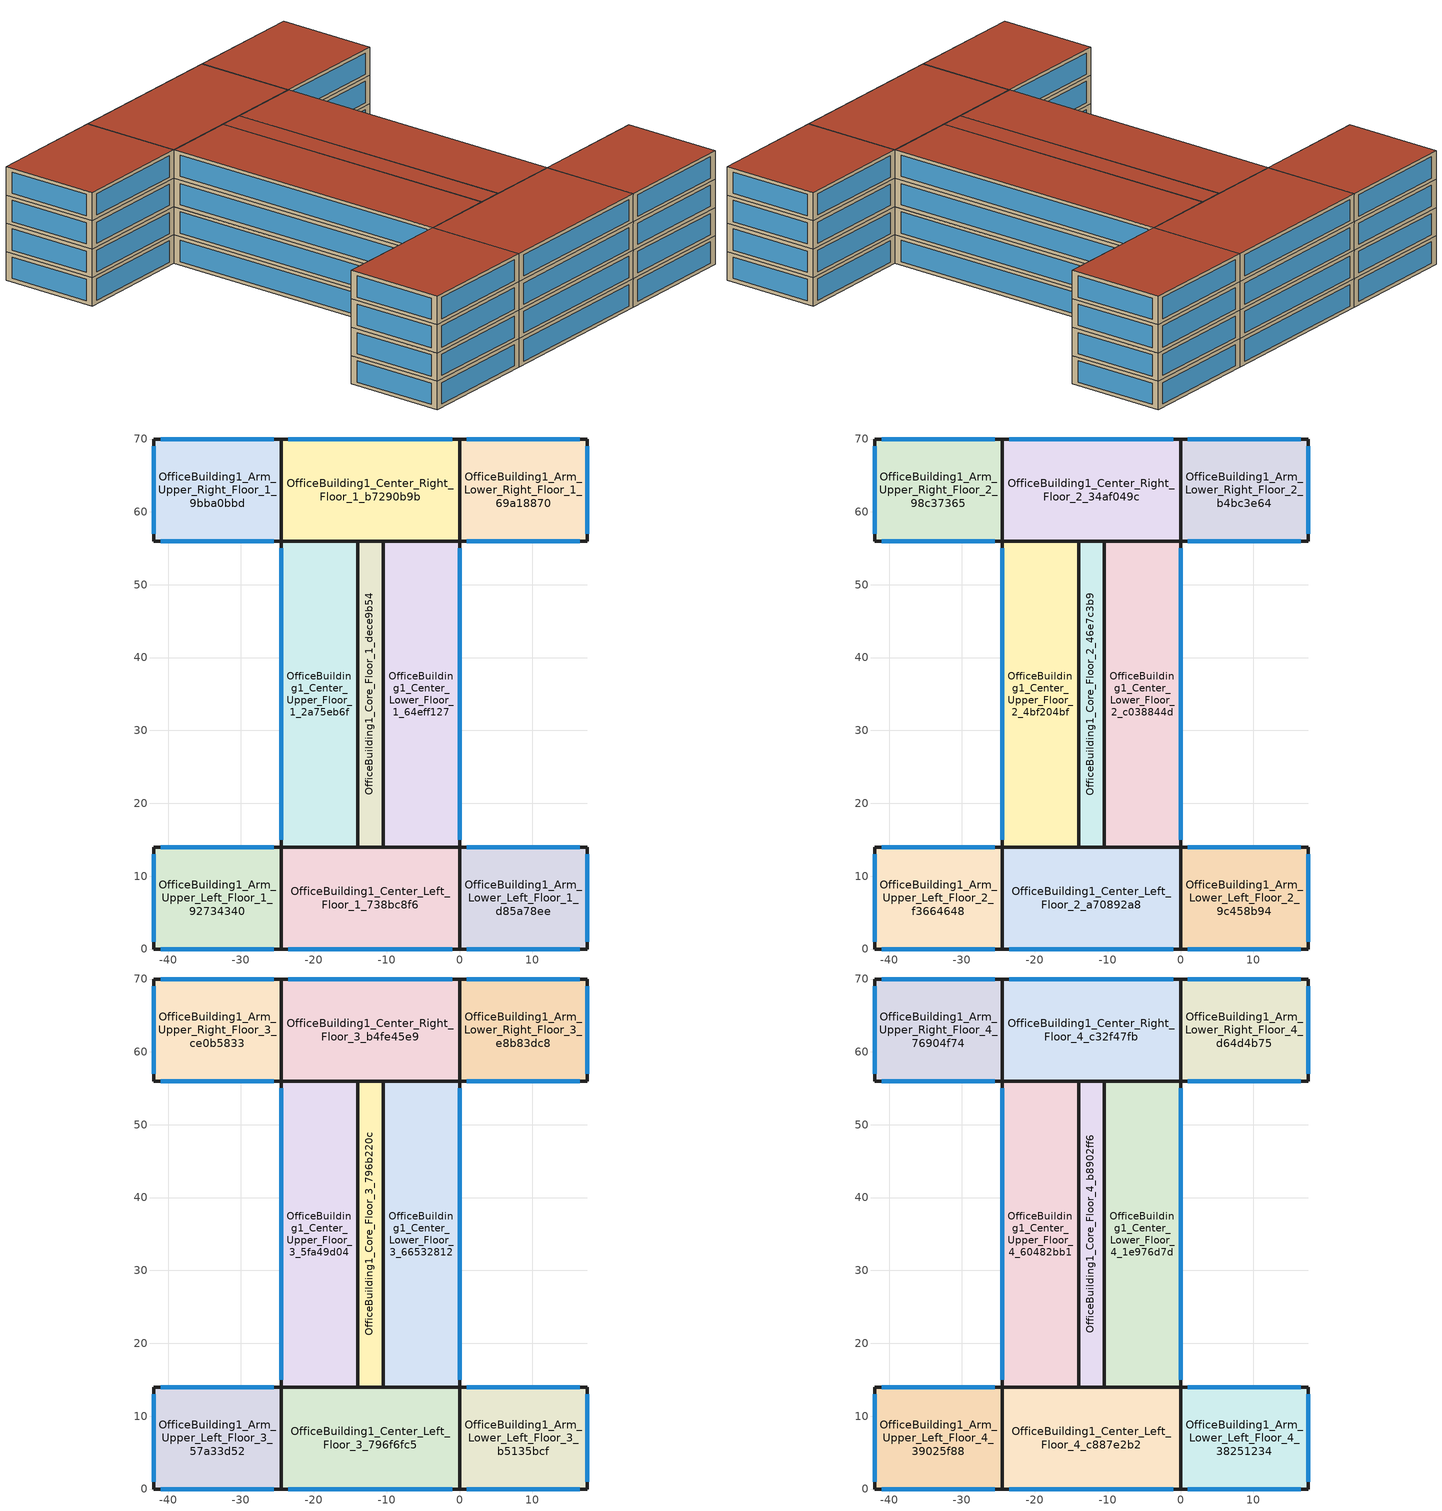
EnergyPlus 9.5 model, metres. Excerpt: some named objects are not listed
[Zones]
OfficeBuilding1_Arm_Lower_Left_Floor_1_d85a78ee
 floor ground (BasePlate): 17.5,14 17.5,0 0,0 0,14 z0
 wall outside (Wall_Exterior_Bearing_AboveGround): 17.5,14 0,14 0,0 17.5,0 17.5,14 z0:4
 window (Theoretical-Window_EnergyStandardCompliant): 16.5,14 1,14 / 17.5,1 17.5,13 / 1,0 16.5,0 z0.5:3.5
 roof outside (Roof_Flat): 17.5,0 17.5,14 0,14 0,0 z4
OfficeBuilding1_Arm_Lower_Right_Floor_1_69a18870
 floor ground (BasePlate): 17.5,70 17.5,56 0,56 0,70 z0
 wall outside (Wall_Exterior_Bearing_AboveGround): 17.5,70 0,70 0,56 17.5,56 17.5,70 z0:4
 window (Theoretical-Window_EnergyStandardCompliant): 17.5,57 17.5,69 / 1,56 16.5,56 / 16.5,70 1,70 z0.5:3.5
 roof outside (Roof_Flat): 17.5,56 17.5,70 0,70 0,56 z4
OfficeBuilding1_Arm_Upper_Left_Floor_1_92734340
 floor ground (BasePlate): -24.5,14 -24.5,0 -42,0 -42,14 z0
 wall outside (Wall_Exterior_Bearing_AboveGround): -42,0 -24.5,0 -24.5,14 -42,14 -42,0 z0:4
 window (Theoretical-Window_EnergyStandardCompliant): -25.5,14 -41,14 / -42,13 -42,1 / -41,0 -25.5,0 z0.5:3.5
 roof outside (Roof_Flat): -24.5,0 -24.5,14 -42,14 -42,0 z4
OfficeBuilding1_Arm_Upper_Right_Floor_1_9bba0bbd
 floor ground (BasePlate): -24.5,70 -24.5,56 -42,56 -42,70 z0
 wall outside (Wall_Exterior_Bearing_AboveGround): -42,56 -24.5,56 -24.5,70 -42,70 -42,56 z0:4
 window (Theoretical-Window_EnergyStandardCompliant): -25.5,70 -41,70 / -42,69 -42,57 / -41,56 -25.5,56 z0.5:3.5
 roof outside (Roof_Flat): -24.5,56 -24.5,70 -42,70 -42,56 z4
OfficeBuilding1_Center_Left_Floor_1_738bc8f6
 floor ground (BasePlate): 0,14 0,0 -24.5,0 -24.5,14 z0
 wall outside (Wall_Exterior_Bearing_AboveGround): 0,0 0,14 -24.5,14 -24.5,0 0,0 z0:4
 window (Theoretical-Window_EnergyStandardCompliant): -23.5,0 -1,0 z0.5:3.5
 roof outside (Roof_Flat): 0,0 0,14 -24.5,14 -24.5,0 z4
OfficeBuilding1_Center_Lower_Floor_1_64eff127
 floor ground (BasePlate): 0,56 0,14 -10.5,14 -10.5,56 z0
 wall outside (Wall_Exterior_Bearing_AboveGround): 0,14 0,56 -10.5,56 -10.5,14 0,14 z0:4
 window (Theoretical-Window_EnergyStandardCompliant): 0,15 0,55 z0.5:3.5
 roof outside (Roof_Flat): 0,14 0,56 -10.5,56 -10.5,14 z4
OfficeBuilding1_Center_Right_Floor_1_b7290b9b
 floor ground (BasePlate): 0,70 0,56 -24.5,56 -24.5,70 z0
 wall outside (Wall_Exterior_Bearing_AboveGround): 0,56 0,70 -24.5,70 -24.5,56 0,56 z0:4
 window (Theoretical-Window_EnergyStandardCompliant): -1,70 -23.5,70 z0.5:3.5
 roof outside (Roof_Flat): 0,56 0,70 -24.5,70 -24.5,56 z4
OfficeBuilding1_Center_Upper_Floor_1_2a75eb6f
 floor ground (BasePlate): -14,56 -14,14 -24.5,14 -24.5,56 z0
 wall outside (Wall_Exterior_Bearing_AboveGround): -14,14 -14,56 -24.5,56 -24.5,14 -14,14 z0:4
 window (Theoretical-Window_EnergyStandardCompliant): -24.5,55 -24.5,15 z0.5:3.5
 roof outside (Roof_Flat): -14,14 -14,56 -24.5,56 -24.5,14 z4
OfficeBuilding1_Core_Floor_1_dece9b54
 floor ground (BasePlate): -10.5,56 -10.5,14 -14,14 -14,56 z0
 wall outside (Wall_Exterior_Bearing_AboveGround): -10.5,14 -10.5,56 -14,56 -14,14 -10.5,14 z0:4
 roof outside (Roof_Flat): -10.5,14 -10.5,56 -14,56 -14,14 z4
OfficeBuilding1_Arm_Lower_Left_Floor_2_9c458b94
 floor outside (Generic Exposed Floor): 17.5,14 17.5,0 0,0 0,14 z4
 wall outside (Wall_Exterior_Bearing_AboveGround): 17.5,14 0,14 0,0 17.5,0 17.5,14 z4:8
 window (Theoretical-Window_EnergyStandardCompliant): 17.5,1 17.5,13 / 16.5,14 1,14 / 1,0 16.5,0 z4.5:7.5
 roof outside (Roof_Flat): 17.5,0 17.5,14 0,14 0,0 z8
OfficeBuilding1_Arm_Lower_Right_Floor_2_b4bc3e64
 floor outside (Generic Exposed Floor): 17.5,70 17.5,56 0,56 0,70 z4
 wall outside (Wall_Exterior_Bearing_AboveGround): 17.5,70 0,70 0,56 17.5,56 17.5,70 z4:8
 window (Theoretical-Window_EnergyStandardCompliant): 16.5,70 1,70 / 1,56 16.5,56 / 17.5,57 17.5,69 z4.5:7.5
 roof outside (Roof_Flat): 17.5,56 17.5,70 0,70 0,56 z8
OfficeBuilding1_Arm_Upper_Left_Floor_2_f3664648
 floor outside (Generic Exposed Floor): -24.5,14 -24.5,0 -42,0 -42,14 z4
 wall outside (Wall_Exterior_Bearing_AboveGround): -42,0 -24.5,0 -24.5,14 -42,14 -42,0 z4:8
 window (Theoretical-Window_EnergyStandardCompliant): -42,13 -42,1 / -41,0 -25.5,0 / -25.5,14 -41,14 z4.5:7.5
 roof outside (Roof_Flat): -24.5,0 -24.5,14 -42,14 -42,0 z8
OfficeBuilding1_Arm_Upper_Right_Floor_2_98c37365
 floor outside (Generic Exposed Floor): -24.5,70 -24.5,56 -42,56 -42,70 z4
 wall outside (Wall_Exterior_Bearing_AboveGround): -42,56 -24.5,56 -24.5,70 -42,70 -42,56 z4:8
 window (Theoretical-Window_EnergyStandardCompliant): -41,56 -25.5,56 / -25.5,70 -41,70 / -42,69 -42,57 z4.5:7.5
 roof outside (Roof_Flat): -24.5,56 -24.5,70 -42,70 -42,56 z8
OfficeBuilding1_Center_Left_Floor_2_a70892a8
 floor outside (Generic Exposed Floor): 0,14 0,0 -24.5,0 -24.5,14 z4
 wall outside (Wall_Exterior_Bearing_AboveGround): 0,0 0,14 -24.5,14 -24.5,0 0,0 z4:8
 window (Theoretical-Window_EnergyStandardCompliant): -23.5,0 -1,0 z4.5:7.5
 roof outside (Roof_Flat): 0,0 0,14 -24.5,14 -24.5,0 z8
OfficeBuilding1_Center_Lower_Floor_2_c038844d
 floor outside (Generic Exposed Floor): 0,56 0,14 -10.5,14 -10.5,56 z4
 wall outside (Wall_Exterior_Bearing_AboveGround): 0,14 0,56 -10.5,56 -10.5,14 0,14 z4:8
 window (Theoretical-Window_EnergyStandardCompliant): 0,15 0,55 z4.5:7.5
 roof outside (Roof_Flat): 0,14 0,56 -10.5,56 -10.5,14 z8
OfficeBuilding1_Center_Right_Floor_2_34af049c
 floor outside (Generic Exposed Floor): 0,70 0,56 -24.5,56 -24.5,70 z4
 wall outside (Wall_Exterior_Bearing_AboveGround): 0,56 0,70 -24.5,70 -24.5,56 0,56 z4:8
 window (Theoretical-Window_EnergyStandardCompliant): -1,70 -23.5,70 z4.5:7.5
 roof outside (Roof_Flat): 0,56 0,70 -24.5,70 -24.5,56 z8
OfficeBuilding1_Center_Upper_Floor_2_4bf204bf
 floor outside (Generic Exposed Floor): -14,56 -14,14 -24.5,14 -24.5,56 z4
 wall outside (Wall_Exterior_Bearing_AboveGround): -14,14 -14,56 -24.5,56 -24.5,14 -14,14 z4:8
 window (Theoretical-Window_EnergyStandardCompliant): -24.5,55 -24.5,15 z4.5:7.5
 roof outside (Roof_Flat): -14,14 -14,56 -24.5,56 -24.5,14 z8
OfficeBuilding1_Core_Floor_2_46e7c3b9
 floor outside (Generic Exposed Floor): -10.5,56 -10.5,14 -14,14 -14,56 z4
 wall outside (Wall_Exterior_Bearing_AboveGround): -10.5,14 -10.5,56 -14,56 -14,14 -10.5,14 z4:8
 roof outside (Roof_Flat): -10.5,14 -10.5,56 -14,56 -14,14 z8
OfficeBuilding1_Arm_Lower_Left_Floor_3_b5135bcf
 floor outside (Generic Exposed Floor): 17.5,14 17.5,0 0,0 0,14 z8
 wall outside (Wall_Exterior_Bearing_AboveGround): 17.5,14 0,14 0,0 17.5,0 17.5,14 z8:12
 window (Theoretical-Window_EnergyStandardCompliant): 1,0 16.5,0 / 17.5,1 17.5,13 / 16.5,14 1,14 z8.5:11.5
 roof outside (Roof_Flat): 17.5,0 17.5,14 0,14 0,0 z12
OfficeBuilding1_Arm_Lower_Right_Floor_3_e8b83dc8
 floor outside (Generic Exposed Floor): 17.5,70 17.5,56 0,56 0,70 z8
 wall outside (Wall_Exterior_Bearing_AboveGround): 17.5,70 0,70 0,56 17.5,56 17.5,70 z8:12
 window (Theoretical-Window_EnergyStandardCompliant): 16.5,70 1,70 / 1,56 16.5,56 / 17.5,57 17.5,69 z8.5:11.5
 roof outside (Roof_Flat): 17.5,56 17.5,70 0,70 0,56 z12
OfficeBuilding1_Arm_Upper_Left_Floor_3_57a33d52
 floor outside (Generic Exposed Floor): -24.5,14 -24.5,0 -42,0 -42,14 z8
 wall outside (Wall_Exterior_Bearing_AboveGround): -42,0 -24.5,0 -24.5,14 -42,14 -42,0 z8:12
 window (Theoretical-Window_EnergyStandardCompliant): -42,13 -42,1 / -25.5,14 -41,14 / -41,0 -25.5,0 z8.5:11.5
 roof outside (Roof_Flat): -24.5,0 -24.5,14 -42,14 -42,0 z12
OfficeBuilding1_Arm_Upper_Right_Floor_3_ce0b5833
 floor outside (Generic Exposed Floor): -24.5,70 -24.5,56 -42,56 -42,70 z8
 wall outside (Wall_Exterior_Bearing_AboveGround): -42,56 -24.5,56 -24.5,70 -42,70 -42,56 z8:12
 window (Theoretical-Window_EnergyStandardCompliant): -41,56 -25.5,56 / -25.5,70 -41,70 / -42,69 -42,57 z8.5:11.5
 roof outside (Roof_Flat): -24.5,56 -24.5,70 -42,70 -42,56 z12
OfficeBuilding1_Center_Left_Floor_3_796f6fc5
 floor outside (Generic Exposed Floor): 0,14 0,0 -24.5,0 -24.5,14 z8
 wall outside (Wall_Exterior_Bearing_AboveGround): 0,0 0,14 -24.5,14 -24.5,0 0,0 z8:12
 window (Theoretical-Window_EnergyStandardCompliant): -23.5,0 -1,0 z8.5:11.5
 roof outside (Roof_Flat): 0,0 0,14 -24.5,14 -24.5,0 z12
OfficeBuilding1_Center_Lower_Floor_3_66532812
 floor outside (Generic Exposed Floor): 0,56 0,14 -10.5,14 -10.5,56 z8
 wall outside (Wall_Exterior_Bearing_AboveGround): 0,14 0,56 -10.5,56 -10.5,14 0,14 z8:12
 window (Theoretical-Window_EnergyStandardCompliant): 0,15 0,55 z8.5:11.5
 roof outside (Roof_Flat): 0,14 0,56 -10.5,56 -10.5,14 z12
OfficeBuilding1_Center_Right_Floor_3_b4fe45e9
 floor outside (Generic Exposed Floor): 0,70 0,56 -24.5,56 -24.5,70 z8
 wall outside (Wall_Exterior_Bearing_AboveGround): 0,56 0,70 -24.5,70 -24.5,56 0,56 z8:12
 window (Theoretical-Window_EnergyStandardCompliant): -1,70 -23.5,70 z8.5:11.5
 roof outside (Roof_Flat): 0,56 0,70 -24.5,70 -24.5,56 z12
OfficeBuilding1_Center_Upper_Floor_3_5fa49d04
 floor outside (Generic Exposed Floor): -14,56 -14,14 -24.5,14 -24.5,56 z8
 wall outside (Wall_Exterior_Bearing_AboveGround): -14,14 -14,56 -24.5,56 -24.5,14 -14,14 z8:12
 window (Theoretical-Window_EnergyStandardCompliant): -24.5,55 -24.5,15 z8.5:11.5
 roof outside (Roof_Flat): -14,14 -14,56 -24.5,56 -24.5,14 z12
OfficeBuilding1_Core_Floor_3_796b220c
 floor outside (Generic Exposed Floor): -10.5,56 -10.5,14 -14,14 -14,56 z8
 wall outside (Wall_Exterior_Bearing_AboveGround): -10.5,14 -10.5,56 -14,56 -14,14 -10.5,14 z8:12
 roof outside (Roof_Flat): -10.5,14 -10.5,56 -14,56 -14,14 z12
OfficeBuilding1_Arm_Lower_Left_Floor_4_38251234
 floor outside (Generic Exposed Floor): 17.5,14 17.5,0 0,0 0,14 z12
 wall outside (Wall_Exterior_Bearing_AboveGround): 17.5,14 0,14 0,0 17.5,0 17.5,14 z12:16
 window (Theoretical-Window_EnergyStandardCompliant): 1,0 16.5,0 / 16.5,14 1,14 / 17.5,1 17.5,13 z12.5:15.5
 roof outside (Roof_Flat): 17.5,0 17.5,14 0,14 0,0 z16
OfficeBuilding1_Arm_Lower_Right_Floor_4_d64d4b75
 floor outside (Generic Exposed Floor): 17.5,70 17.5,56 0,56 0,70 z12
 wall outside (Wall_Exterior_Bearing_AboveGround): 17.5,70 0,70 0,56 17.5,56 17.5,70 z12:16
 window (Theoretical-Window_EnergyStandardCompliant): 16.5,70 1,70 / 17.5,57 17.5,69 / 1,56 16.5,56 z12.5:15.5
 roof outside (Roof_Flat): 17.5,56 17.5,70 0,70 0,56 z16
OfficeBuilding1_Arm_Upper_Left_Floor_4_39025f88
 floor outside (Generic Exposed Floor): -24.5,14 -24.5,0 -42,0 -42,14 z12
 wall outside (Wall_Exterior_Bearing_AboveGround): -42,0 -24.5,0 -24.5,14 -42,14 -42,0 z12:16
 window (Theoretical-Window_EnergyStandardCompliant): -41,0 -25.5,0 / -42,13 -42,1 / -25.5,14 -41,14 z12.5:15.5
 roof outside (Roof_Flat): -24.5,0 -24.5,14 -42,14 -42,0 z16
OfficeBuilding1_Arm_Upper_Right_Floor_4_76904f74
 floor outside (Generic Exposed Floor): -24.5,70 -24.5,56 -42,56 -42,70 z12
 wall outside (Wall_Exterior_Bearing_AboveGround): -42,56 -24.5,56 -24.5,70 -42,70 -42,56 z12:16
 window (Theoretical-Window_EnergyStandardCompliant): -41,56 -25.5,56 / -25.5,70 -41,70 / -42,69 -42,57 z12.5:15.5
 roof outside (Roof_Flat): -24.5,56 -24.5,70 -42,70 -42,56 z16
OfficeBuilding1_Center_Left_Floor_4_c887e2b2
 floor outside (Generic Exposed Floor): 0,14 0,0 -24.5,0 -24.5,14 z12
 wall outside (Wall_Exterior_Bearing_AboveGround): 0,0 0,14 -24.5,14 -24.5,0 0,0 z12:16
 window (Theoretical-Window_EnergyStandardCompliant): -23.5,0 -1,0 z12.5:15.5
 roof outside (Roof_Flat): 0,0 0,14 -24.5,14 -24.5,0 z16
OfficeBuilding1_Center_Lower_Floor_4_1e976d7d
 floor outside (Generic Exposed Floor): 0,56 0,14 -10.5,14 -10.5,56 z12
 wall outside (Wall_Exterior_Bearing_AboveGround): 0,14 0,56 -10.5,56 -10.5,14 0,14 z12:16
 window (Theoretical-Window_EnergyStandardCompliant): 0,15 0,55 z12.5:15.5
 roof outside (Roof_Flat): 0,14 0,56 -10.5,56 -10.5,14 z16
OfficeBuilding1_Center_Right_Floor_4_c32f47fb
 floor outside (Generic Exposed Floor): 0,70 0,56 -24.5,56 -24.5,70 z12
 wall outside (Wall_Exterior_Bearing_AboveGround): 0,56 0,70 -24.5,70 -24.5,56 0,56 z12:16
 window (Theoretical-Window_EnergyStandardCompliant): -1,70 -23.5,70 z12.5:15.5
 roof outside (Roof_Flat): 0,56 0,70 -24.5,70 -24.5,56 z16
OfficeBuilding1_Center_Upper_Floor_4_60482bb1
 floor outside (Generic Exposed Floor): -14,56 -14,14 -24.5,14 -24.5,56 z12
 wall outside (Wall_Exterior_Bearing_AboveGround): -14,14 -14,56 -24.5,56 -24.5,14 -14,14 z12:16
 window (Theoretical-Window_EnergyStandardCompliant): -24.5,55 -24.5,15 z12.5:15.5
 roof outside (Roof_Flat): -14,14 -14,56 -24.5,56 -24.5,14 z16
OfficeBuilding1_Core_Floor_4_b8902ff6
 floor outside (Generic Exposed Floor): -10.5,56 -10.5,14 -14,14 -14,56 z12
 wall outside (Wall_Exterior_Bearing_AboveGround): -10.5,14 -10.5,56 -14,56 -14,14 -10.5,14 z12:16
 roof outside (Roof_Flat): -10.5,14 -10.5,56 -14,56 -14,14 z16
[Building]
Building 1: 0, City, , , MinimalShadowing
[Site:Location]
Site 1: 0, 0, 0, 0
[Site:WaterMainsTemperature]
CorrelationFromWeatherFile
[SizingPeriod:DesignDay]
MUNICH Ann Clg .4% Condns DB=>MWB: 7, 21, SummerDesignDay, 29.4, 10.7, DefaultMultipliers, , WetBulb, 18.9, , , , , 95129, 3.4, 90, No, No, No, ASHRAETau, , , 0.456, 1.962
MUNICH Ann Clg .4% Condns DP=>MDB: 7, 21, SummerDesignDay, 21.8, 10.7, DefaultMultipliers, , DewPoint, 17.8, , , , , 95129, 3.4, 90, No, No, No, ASHRAETau, , , 0.456, 1.962
MUNICH Ann Clg .4% Condns Enth=>MDB: 7, 21, SummerDesignDay, 27, 10.7, DefaultMultipliers, , Enthalpy, , , , 59000, , 95129, 3.4, 90, No, No, No, ASHRAETau, , , 0.456, 1.962
MUNICH Ann Clg .4% Condns WB=>MDB: 7, 21, SummerDesignDay, 26.8, 10.7, DefaultMultipliers, , WetBulb, 19.9, , , , , 95129, 3.4, 90, No, No, No, ASHRAETau, , , 0.456, 1.962
[Construction]
BasePlate: pInsulation, floor_structure, gfloor_insulation, floor_cementscreed
Generic Exposed Floor: Generic Painted Metal, Generic Ceiling Air Gap, Generic 50mm Insulation, Generic LW Concrete
Roof_Flat: pInsulation, roof_insulation, roof_structure, roof_plaster
Theoretical-Window_EnergyStandardCompliant: Theoretical-WindowMaterial_EnergyStandardCompliant
Wall_Exterior_Bearing_AboveGround: wall_plasterlayer, wall_insulation, wall_structure, wall_plasterlayer
[Material]
Generic 50mm Insulation: MediumRough, 0.05, 0.03, 43, 1210, 0.9, 0.7, 0.7
Generic Ceiling Air Gap: Smooth, 0.1, 0.556, 1.28, 1000, 0.9, 0.7, 0.7
Generic LW Concrete: MediumRough, 0.1, 0.53, 1280, 840, 0.9, 0.8, 0.8
Generic Painted Metal: Smooth, 0.0015, 45, 7690, 410, 0.9, 0.5, 0.5
floor_cementscreed: Smooth, 0.08, 1.4, 2000, 1000, 0.9, 0.7, 0.7
floor_structure: Smooth, 0.2, 2.3, 2300, 900, 0.9, 0.7, 0.7
gfloor_insulation: Smooth, 0.172558, 0.035, 20, 1000, 0.9, 0.7, 0.7
pInsulation: Smooth, 0.05, 0.035, 20, 1000, 0.9, 0.7, 0.7
roof_insulation: Smooth, 0.231131, 0.035, 20, 1000, 0.9, 0.7, 0.7
roof_plaster: Smooth, 0.02, 0.7, 1400, 1000, 0.9, 0.7, 0.7
roof_structure: Smooth, 0.25, 2.3, 2300, 900, 0.9, 0.7, 0.7
wall_insulation: Smooth, 0.222863, 0.035, 25, 1000, 0.9, 0.7, 0.7
wall_plasterlayer: Smooth, 0.02, 0.7, 1400, 1000, 0.9, 0.4, 0.7
wall_structure: Smooth, 0.18, 2.3, 2300, 1100, 0.9, 0.7, 0.7
[WindowMaterial:SimpleGlazingSystem]
Theoretical-WindowMaterial_EnergyStandardCompliant: 0.8, 0.25, 0.6
[Boiler:HotWater]
Main boiler1: Coal, Autosize, 0.5, EnteringBoiler, , Autosize, 0, 1, 1, , , 99.9, , 0, 1, General
Secondary boiler: NaturalGas, Autosize, 0.4, EnteringBoiler, , Autosize, 0, 1, 1, , , 99.9, ConstantFlow, 0, 1, General
[DesignSpecification:OutdoorAir]
2019::MediumOffice::Conference_Ventilation; 2019::MediumOffice::OpenOffice_Ventilation: Sum, 0.00235973, 0.0003048, 0, 0
2019::MediumOffice::Stair_Ventilation: Sum, 0, 0.0003048, 0, 0
[Sizing:Zone]
OfficeBuilding1_Arm_Lower_Left_Floor_1_d85a78ee; OfficeBuilding1_Arm_Lower_Left_Floor_2_9c458b94; OfficeBuilding1_Arm_Lower_Left_Floor_3_b5135bcf; OfficeBuilding1_Arm_Lower_Left_Floor_4_38251234; OfficeBuilding1_Arm_Lower_Right_Floor_1_69a18870; OfficeBuilding1_Arm_Lower_Right_Floor_2_b4bc3e64; OfficeBuilding1_Arm_Lower_Right_Floor_3_e8b83dc8; OfficeBuilding1_Arm_Lower_Right_Floor_4_d64d4b75; OfficeBuilding1_Arm_Upper_Left_Floor_1_92734340; OfficeBuilding1_Arm_Upper_Left_Floor_2_f3664648; OfficeBuilding1_Arm_Upper_Left_Floor_3_57a33d52; OfficeBuilding1_Arm_Upper_Left_Floor_4_39025f88; OfficeBuilding1_Arm_Upper_Right_Floor_1_9bba0bbd; OfficeBuilding1_Arm_Upper_Right_Floor_2_98c37365; OfficeBuilding1_Arm_Upper_Right_Floor_3_ce0b5833; OfficeBuilding1_Arm_Upper_Right_Floor_4_76904f74; OfficeBuilding1_Center_Left_Floor_1_738bc8f6; OfficeBuilding1_Center_Left_Floor_2_a70892a8; OfficeBuilding1_Center_Left_Floor_3_796f6fc5; OfficeBuilding1_Center_Left_Floor_4_c887e2b2; OfficeBuilding1_Center_Lower_Floor_1_64eff127; OfficeBuilding1_Center_Lower_Floor_3_66532812; OfficeBuilding1_Center_Right_Floor_1_b7290b9b; OfficeBuilding1_Center_Right_Floor_2_34af049c; OfficeBuilding1_Center_Right_Floor_3_b4fe45e9; OfficeBuilding1_Center_Right_Floor_4_c32f47fb; OfficeBuilding1_Center_Upper_Floor_1_2a75eb6f; OfficeBuilding1_Center_Upper_Floor_2_4bf204bf; OfficeBuilding1_Center_Upper_Floor_3_5fa49d04; OfficeBuilding1_Center_Upper_Floor_4_60482bb1; OfficeBuilding1_Core_Floor_2_46e7c3b9; OfficeBuilding1_Core_Floor_3_796b220c; OfficeBuilding1_Core_Floor_4_b8902ff6: SupplyAirTemperature, 14, 11.11, SupplyAirTemperature, 40, 11.11, 0.0085, 0.008, 2019::MediumOffice::OpenOffice_Ventilation, , , DesignDay, 0, 0.000762, 0, 0, DesignDay, 0, 0.002032, 0.141576, 0.3, , No
OfficeBuilding1_Center_Lower_Floor_2_c038844d; OfficeBuilding1_Center_Lower_Floor_4_1e976d7d: SupplyAirTemperature, 14, 11.11, SupplyAirTemperature, 40, 11.11, 0.0085, 0.008, 2019::MediumOffice::Conference_Ventilation, , , DesignDay, 0, 0.000762, 0, 0, DesignDay, 0, 0.002032, 0.141576, 0.3, , No
OfficeBuilding1_Core_Floor_1_dece9b54: SupplyAirTemperature, 14, 11.11, SupplyAirTemperature, 40, 11.11, 0.0085, 0.008, 2019::MediumOffice::Stair_Ventilation, , , DesignDay, 0, 0.000762, 0, 0, DesignDay, 0, 0.002032, 0.141576, 0.3, , No
[ThermostatSetpoint:DualSetpoint]
Thermostat Setpoint Dual Setpoint 1; Thermostat Setpoint Dual Setpoint 2; Thermostat Setpoint Dual Setpoint 3; Thermostat Setpoint Dual Setpoint 4; Thermostat Setpoint Dual Setpoint 5; Thermostat Setpoint Dual Setpoint 6; Thermostat Setpoint Dual Setpoint 7; Thermostat Setpoint Dual Setpoint 8; Thermostat Setpoint Dual Setpoint 9; Thermostat Setpoint Dual Setpoint 10; Thermostat Setpoint Dual Setpoint 11; Thermostat Setpoint Dual Setpoint 12; Thermostat Setpoint Dual Setpoint 13; Thermostat Setpoint Dual Setpoint 14; Thermostat Setpoint Dual Setpoint 15; Thermostat Setpoint Dual Setpoint 16; Thermostat Setpoint Dual Setpoint 17; Thermostat Setpoint Dual Setpoint 18; Thermostat Setpoint Dual Setpoint 19; Thermostat Setpoint Dual Setpoint 20; Thermostat Setpoint Dual Setpoint 21; Thermostat Setpoint Dual Setpoint 22; Thermostat Setpoint Dual Setpoint 23; Thermostat Setpoint Dual Setpoint 24; Thermostat Setpoint Dual Setpoint 25; Thermostat Setpoint Dual Setpoint 26; Thermostat Setpoint Dual Setpoint 27; Thermostat Setpoint Dual Setpoint 28; Thermostat Setpoint Dual Setpoint 29; Thermostat Setpoint Dual Setpoint 30; Thermostat Setpoint Dual Setpoint 31; Thermostat Setpoint Dual Setpoint 32; Thermostat Setpoint Dual Setpoint 33; Thermostat Setpoint Dual Setpoint 34; Thermostat Setpoint Dual Setpoint 35; Thermostat Setpoint Dual Setpoint 36: OfficeMedium HTGSETP_SCH_YES_OPTIMUM, OfficeMedium CLGSETP_SCH_YES_OPTIMUM
[Zone]
OfficeBuilding1_Arm_Lower_Left_Floor_1_d85a78ee; OfficeBuilding1_Arm_Lower_Left_Floor_2_9c458b94; OfficeBuilding1_Arm_Lower_Left_Floor_3_b5135bcf; OfficeBuilding1_Arm_Lower_Left_Floor_4_38251234; OfficeBuilding1_Arm_Lower_Right_Floor_1_69a18870; OfficeBuilding1_Arm_Lower_Right_Floor_2_b4bc3e64; OfficeBuilding1_Arm_Lower_Right_Floor_3_e8b83dc8; OfficeBuilding1_Arm_Lower_Right_Floor_4_d64d4b75; OfficeBuilding1_Arm_Upper_Left_Floor_1_92734340; OfficeBuilding1_Arm_Upper_Left_Floor_2_f3664648; OfficeBuilding1_Arm_Upper_Left_Floor_3_57a33d52; OfficeBuilding1_Arm_Upper_Left_Floor_4_39025f88; OfficeBuilding1_Arm_Upper_Right_Floor_1_9bba0bbd; OfficeBuilding1_Arm_Upper_Right_Floor_2_98c37365; OfficeBuilding1_Arm_Upper_Right_Floor_3_ce0b5833; OfficeBuilding1_Arm_Upper_Right_Floor_4_76904f74; OfficeBuilding1_Center_Left_Floor_1_738bc8f6; OfficeBuilding1_Center_Left_Floor_2_a70892a8; OfficeBuilding1_Center_Left_Floor_3_796f6fc5; OfficeBuilding1_Center_Left_Floor_4_c887e2b2; OfficeBuilding1_Center_Lower_Floor_1_64eff127; OfficeBuilding1_Center_Lower_Floor_2_c038844d; OfficeBuilding1_Center_Lower_Floor_3_66532812; OfficeBuilding1_Center_Lower_Floor_4_1e976d7d; OfficeBuilding1_Center_Right_Floor_1_b7290b9b; OfficeBuilding1_Center_Right_Floor_2_34af049c; OfficeBuilding1_Center_Right_Floor_3_b4fe45e9; OfficeBuilding1_Center_Right_Floor_4_c32f47fb; OfficeBuilding1_Center_Upper_Floor_1_2a75eb6f; OfficeBuilding1_Center_Upper_Floor_2_4bf204bf; OfficeBuilding1_Center_Upper_Floor_3_5fa49d04; OfficeBuilding1_Center_Upper_Floor_4_60482bb1; OfficeBuilding1_Core_Floor_1_dece9b54; OfficeBuilding1_Core_Floor_2_46e7c3b9; OfficeBuilding1_Core_Floor_3_796b220c; OfficeBuilding1_Core_Floor_4_b8902ff6: 0, 0, 0, 0, , 1, , , , , , Yes
[ZoneControl:Thermostat]
OfficeBuilding1_Arm_Lower_Left_Floor_1_d85a78ee Thermostat: OfficeBuilding1_Arm_Lower_Left_Floor_1_d85a78ee, OfficeBuilding1_Arm_Lower_Left_Floor_1_d85a78ee Thermostat Schedule, ThermostatSetpoint:DualSetpoint, Thermostat Setpoint Dual Setpoint 25, , , , , , , 0
OfficeBuilding1_Arm_Lower_Left_Floor_2_9c458b94 Thermostat: OfficeBuilding1_Arm_Lower_Left_Floor_2_9c458b94, OfficeBuilding1_Arm_Lower_Left_Floor_2_9c458b94 Thermostat Schedule, ThermostatSetpoint:DualSetpoint, Thermostat Setpoint Dual Setpoint 26, , , , , , , 0
OfficeBuilding1_Arm_Lower_Left_Floor_3_b5135bcf Thermostat: OfficeBuilding1_Arm_Lower_Left_Floor_3_b5135bcf, OfficeBuilding1_Arm_Lower_Left_Floor_3_b5135bcf Thermostat Schedule, ThermostatSetpoint:DualSetpoint, Thermostat Setpoint Dual Setpoint 27, , , , , , , 0
OfficeBuilding1_Arm_Lower_Left_Floor_4_38251234 Thermostat: OfficeBuilding1_Arm_Lower_Left_Floor_4_38251234, OfficeBuilding1_Arm_Lower_Left_Floor_4_38251234 Thermostat Schedule, ThermostatSetpoint:DualSetpoint, Thermostat Setpoint Dual Setpoint 28, , , , , , , 0
OfficeBuilding1_Arm_Lower_Right_Floor_1_69a18870 Thermostat: OfficeBuilding1_Arm_Lower_Right_Floor_1_69a18870, OfficeBuilding1_Arm_Lower_Right_Floor_1_69a18870 Thermostat Schedule, ThermostatSetpoint:DualSetpoint, Thermostat Setpoint Dual Setpoint 21, , , , , , , 0
OfficeBuilding1_Arm_Lower_Right_Floor_2_b4bc3e64 Thermostat: OfficeBuilding1_Arm_Lower_Right_Floor_2_b4bc3e64, OfficeBuilding1_Arm_Lower_Right_Floor_2_b4bc3e64 Thermostat Schedule, ThermostatSetpoint:DualSetpoint, Thermostat Setpoint Dual Setpoint 22, , , , , , , 0
OfficeBuilding1_Arm_Lower_Right_Floor_3_e8b83dc8 Thermostat: OfficeBuilding1_Arm_Lower_Right_Floor_3_e8b83dc8, OfficeBuilding1_Arm_Lower_Right_Floor_3_e8b83dc8 Thermostat Schedule, ThermostatSetpoint:DualSetpoint, Thermostat Setpoint Dual Setpoint 23, , , , , , , 0
OfficeBuilding1_Arm_Lower_Right_Floor_4_d64d4b75 Thermostat: OfficeBuilding1_Arm_Lower_Right_Floor_4_d64d4b75, OfficeBuilding1_Arm_Lower_Right_Floor_4_d64d4b75 Thermostat Schedule, ThermostatSetpoint:DualSetpoint, Thermostat Setpoint Dual Setpoint 24, , , , , , , 0
OfficeBuilding1_Arm_Upper_Left_Floor_1_92734340 Thermostat: OfficeBuilding1_Arm_Upper_Left_Floor_1_92734340, OfficeBuilding1_Arm_Upper_Left_Floor_1_92734340 Thermostat Schedule, ThermostatSetpoint:DualSetpoint, Thermostat Setpoint Dual Setpoint 29, , , , , , , 0
OfficeBuilding1_Arm_Upper_Left_Floor_2_f3664648 Thermostat: OfficeBuilding1_Arm_Upper_Left_Floor_2_f3664648, OfficeBuilding1_Arm_Upper_Left_Floor_2_f3664648 Thermostat Schedule, ThermostatSetpoint:DualSetpoint, Thermostat Setpoint Dual Setpoint 30, , , , , , , 0
OfficeBuilding1_Arm_Upper_Left_Floor_3_57a33d52 Thermostat: OfficeBuilding1_Arm_Upper_Left_Floor_3_57a33d52, OfficeBuilding1_Arm_Upper_Left_Floor_3_57a33d52 Thermostat Schedule, ThermostatSetpoint:DualSetpoint, Thermostat Setpoint Dual Setpoint 31, , , , , , , 0
OfficeBuilding1_Arm_Upper_Left_Floor_4_39025f88 Thermostat: OfficeBuilding1_Arm_Upper_Left_Floor_4_39025f88, OfficeBuilding1_Arm_Upper_Left_Floor_4_39025f88 Thermostat Schedule, ThermostatSetpoint:DualSetpoint, Thermostat Setpoint Dual Setpoint 32, , , , , , , 0
OfficeBuilding1_Arm_Upper_Right_Floor_1_9bba0bbd Thermostat: OfficeBuilding1_Arm_Upper_Right_Floor_1_9bba0bbd, OfficeBuilding1_Arm_Upper_Right_Floor_1_9bba0bbd Thermostat Schedule, ThermostatSetpoint:DualSetpoint, Thermostat Setpoint Dual Setpoint 33, , , , , , , 0
OfficeBuilding1_Arm_Upper_Right_Floor_2_98c37365 Thermostat: OfficeBuilding1_Arm_Upper_Right_Floor_2_98c37365, OfficeBuilding1_Arm_Upper_Right_Floor_2_98c37365 Thermostat Schedule, ThermostatSetpoint:DualSetpoint, Thermostat Setpoint Dual Setpoint 34, , , , , , , 0
OfficeBuilding1_Arm_Upper_Right_Floor_3_ce0b5833 Thermostat: OfficeBuilding1_Arm_Upper_Right_Floor_3_ce0b5833, OfficeBuilding1_Arm_Upper_Right_Floor_3_ce0b5833 Thermostat Schedule, ThermostatSetpoint:DualSetpoint, Thermostat Setpoint Dual Setpoint 35, , , , , , , 0
OfficeBuilding1_Arm_Upper_Right_Floor_4_76904f74 Thermostat: OfficeBuilding1_Arm_Upper_Right_Floor_4_76904f74, OfficeBuilding1_Arm_Upper_Right_Floor_4_76904f74 Thermostat Schedule, ThermostatSetpoint:DualSetpoint, Thermostat Setpoint Dual Setpoint 36, , , , , , , 0
OfficeBuilding1_Center_Left_Floor_1_738bc8f6 Thermostat: OfficeBuilding1_Center_Left_Floor_1_738bc8f6, OfficeBuilding1_Center_Left_Floor_1_738bc8f6 Thermostat Schedule, ThermostatSetpoint:DualSetpoint, Thermostat Setpoint Dual Setpoint 17, , , , , , , 0
OfficeBuilding1_Center_Left_Floor_2_a70892a8 Thermostat: OfficeBuilding1_Center_Left_Floor_2_a70892a8, OfficeBuilding1_Center_Left_Floor_2_a70892a8 Thermostat Schedule, ThermostatSetpoint:DualSetpoint, Thermostat Setpoint Dual Setpoint 18, , , , , , , 0
OfficeBuilding1_Center_Left_Floor_3_796f6fc5 Thermostat: OfficeBuilding1_Center_Left_Floor_3_796f6fc5, OfficeBuilding1_Center_Left_Floor_3_796f6fc5 Thermostat Schedule, ThermostatSetpoint:DualSetpoint, Thermostat Setpoint Dual Setpoint 19, , , , , , , 0
OfficeBuilding1_Center_Left_Floor_4_c887e2b2 Thermostat: OfficeBuilding1_Center_Left_Floor_4_c887e2b2, OfficeBuilding1_Center_Left_Floor_4_c887e2b2 Thermostat Schedule, ThermostatSetpoint:DualSetpoint, Thermostat Setpoint Dual Setpoint 20, , , , , , , 0
OfficeBuilding1_Center_Lower_Floor_1_64eff127 Thermostat: OfficeBuilding1_Center_Lower_Floor_1_64eff127, OfficeBuilding1_Center_Lower_Floor_1_64eff127 Thermostat Schedule, ThermostatSetpoint:DualSetpoint, Thermostat Setpoint Dual Setpoint 5, , , , , , , 0
OfficeBuilding1_Center_Lower_Floor_2_c038844d Thermostat: OfficeBuilding1_Center_Lower_Floor_2_c038844d, OfficeBuilding1_Center_Lower_Floor_2_c038844d Thermostat Schedule, ThermostatSetpoint:DualSetpoint, Thermostat Setpoint Dual Setpoint 6, , , , , , , 0
OfficeBuilding1_Center_Lower_Floor_3_66532812 Thermostat: OfficeBuilding1_Center_Lower_Floor_3_66532812, OfficeBuilding1_Center_Lower_Floor_3_66532812 Thermostat Schedule, ThermostatSetpoint:DualSetpoint, Thermostat Setpoint Dual Setpoint 7, , , , , , , 0
OfficeBuilding1_Center_Lower_Floor_4_1e976d7d Thermostat: OfficeBuilding1_Center_Lower_Floor_4_1e976d7d, OfficeBuilding1_Center_Lower_Floor_4_1e976d7d Thermostat Schedule, ThermostatSetpoint:DualSetpoint, Thermostat Setpoint Dual Setpoint 8, , , , , , , 0
OfficeBuilding1_Center_Right_Floor_1_b7290b9b Thermostat: OfficeBuilding1_Center_Right_Floor_1_b7290b9b, OfficeBuilding1_Center_Right_Floor_1_b7290b9b Thermostat Schedule, ThermostatSetpoint:DualSetpoint, Thermostat Setpoint Dual Setpoint 13, , , , , , , 0
OfficeBuilding1_Center_Right_Floor_2_34af049c Thermostat: OfficeBuilding1_Center_Right_Floor_2_34af049c, OfficeBuilding1_Center_Right_Floor_2_34af049c Thermostat Schedule, ThermostatSetpoint:DualSetpoint, Thermostat Setpoint Dual Setpoint 14, , , , , , , 0
OfficeBuilding1_Center_Right_Floor_3_b4fe45e9 Thermostat: OfficeBuilding1_Center_Right_Floor_3_b4fe45e9, OfficeBuilding1_Center_Right_Floor_3_b4fe45e9 Thermostat Schedule, ThermostatSetpoint:DualSetpoint, Thermostat Setpoint Dual Setpoint 15, , , , , , , 0
OfficeBuilding1_Center_Right_Floor_4_c32f47fb Thermostat: OfficeBuilding1_Center_Right_Floor_4_c32f47fb, OfficeBuilding1_Center_Right_Floor_4_c32f47fb Thermostat Schedule, ThermostatSetpoint:DualSetpoint, Thermostat Setpoint Dual Setpoint 16, , , , , , , 0
OfficeBuilding1_Center_Upper_Floor_1_2a75eb6f Thermostat: OfficeBuilding1_Center_Upper_Floor_1_2a75eb6f, OfficeBuilding1_Center_Upper_Floor_1_2a75eb6f Thermostat Schedule, ThermostatSetpoint:DualSetpoint, Thermostat Setpoint Dual Setpoint 9, , , , , , , 0
OfficeBuilding1_Center_Upper_Floor_2_4bf204bf Thermostat: OfficeBuilding1_Center_Upper_Floor_2_4bf204bf, OfficeBuilding1_Center_Upper_Floor_2_4bf204bf Thermostat Schedule, ThermostatSetpoint:DualSetpoint, Thermostat Setpoint Dual Setpoint 10, , , , , , , 0
OfficeBuilding1_Center_Upper_Floor_3_5fa49d04 Thermostat: OfficeBuilding1_Center_Upper_Floor_3_5fa49d04, OfficeBuilding1_Center_Upper_Floor_3_5fa49d04 Thermostat Schedule, ThermostatSetpoint:DualSetpoint, Thermostat Setpoint Dual Setpoint 11, , , , , , , 0
OfficeBuilding1_Center_Upper_Floor_4_60482bb1 Thermostat: OfficeBuilding1_Center_Upper_Floor_4_60482bb1, OfficeBuilding1_Center_Upper_Floor_4_60482bb1 Thermostat Schedule, ThermostatSetpoint:DualSetpoint, Thermostat Setpoint Dual Setpoint 12, , , , , , , 0
OfficeBuilding1_Core_Floor_1_dece9b54 Thermostat: OfficeBuilding1_Core_Floor_1_dece9b54, OfficeBuilding1_Core_Floor_1_dece9b54 Thermostat Schedule, ThermostatSetpoint:DualSetpoint, Thermostat Setpoint Dual Setpoint 1, , , , , , , 0
OfficeBuilding1_Core_Floor_2_46e7c3b9 Thermostat: OfficeBuilding1_Core_Floor_2_46e7c3b9, OfficeBuilding1_Core_Floor_2_46e7c3b9 Thermostat Schedule, ThermostatSetpoint:DualSetpoint, Thermostat Setpoint Dual Setpoint 2, , , , , , , 0
OfficeBuilding1_Core_Floor_3_796b220c Thermostat: OfficeBuilding1_Core_Floor_3_796b220c, OfficeBuilding1_Core_Floor_3_796b220c Thermostat Schedule, ThermostatSetpoint:DualSetpoint, Thermostat Setpoint Dual Setpoint 3, , , , , , , 0
OfficeBuilding1_Core_Floor_4_b8902ff6 Thermostat: OfficeBuilding1_Core_Floor_4_b8902ff6, OfficeBuilding1_Core_Floor_4_b8902ff6 Thermostat Schedule, ThermostatSetpoint:DualSetpoint, Thermostat Setpoint Dual Setpoint 4, , , , , , , 0
[Zone equipment]
OfficeBuilding1_Arm_Lower_Left_Floor_1_d85a78ee: OfficeBuilding1_Arm_Lower_Left_Floor_1_d85a78ee Ideal Loads Air System
OfficeBuilding1_Arm_Lower_Left_Floor_2_9c458b94: OfficeBuilding1_Arm_Lower_Left_Floor_2_9c458b94 Ideal Loads Air System
OfficeBuilding1_Arm_Lower_Left_Floor_3_b5135bcf: OfficeBuilding1_Arm_Lower_Left_Floor_3_b5135bcf Ideal Loads Air System
OfficeBuilding1_Arm_Lower_Left_Floor_4_38251234: OfficeBuilding1_Arm_Lower_Left_Floor_4_38251234 Ideal Loads Air System
OfficeBuilding1_Arm_Lower_Right_Floor_1_69a18870: OfficeBuilding1_Arm_Lower_Right_Floor_1_69a18870 Ideal Loads Air System
OfficeBuilding1_Arm_Lower_Right_Floor_2_b4bc3e64: OfficeBuilding1_Arm_Lower_Right_Floor_2_b4bc3e64 Ideal Loads Air System
OfficeBuilding1_Arm_Lower_Right_Floor_3_e8b83dc8: OfficeBuilding1_Arm_Lower_Right_Floor_3_e8b83dc8 Ideal Loads Air System
OfficeBuilding1_Arm_Lower_Right_Floor_4_d64d4b75: OfficeBuilding1_Arm_Lower_Right_Floor_4_d64d4b75 Ideal Loads Air System
OfficeBuilding1_Arm_Upper_Left_Floor_1_92734340: OfficeBuilding1_Arm_Upper_Left_Floor_1_92734340 Ideal Loads Air System
OfficeBuilding1_Arm_Upper_Left_Floor_2_f3664648: OfficeBuilding1_Arm_Upper_Left_Floor_2_f3664648 Ideal Loads Air System
OfficeBuilding1_Arm_Upper_Left_Floor_3_57a33d52: OfficeBuilding1_Arm_Upper_Left_Floor_3_57a33d52 Ideal Loads Air System
OfficeBuilding1_Arm_Upper_Left_Floor_4_39025f88: OfficeBuilding1_Arm_Upper_Left_Floor_4_39025f88 Ideal Loads Air System
OfficeBuilding1_Arm_Upper_Right_Floor_1_9bba0bbd: OfficeBuilding1_Arm_Upper_Right_Floor_1_9bba0bbd Ideal Loads Air System
OfficeBuilding1_Arm_Upper_Right_Floor_2_98c37365: OfficeBuilding1_Arm_Upper_Right_Floor_2_98c37365 Ideal Loads Air System
OfficeBuilding1_Arm_Upper_Right_Floor_3_ce0b5833: OfficeBuilding1_Arm_Upper_Right_Floor_3_ce0b5833 Ideal Loads Air System
OfficeBuilding1_Arm_Upper_Right_Floor_4_76904f74: OfficeBuilding1_Arm_Upper_Right_Floor_4_76904f74 Ideal Loads Air System
OfficeBuilding1_Center_Left_Floor_1_738bc8f6: OfficeBuilding1_Center_Left_Floor_1_738bc8f6 Ideal Loads Air System
OfficeBuilding1_Center_Left_Floor_2_a70892a8: OfficeBuilding1_Center_Left_Floor_2_a70892a8 Ideal Loads Air System
OfficeBuilding1_Center_Left_Floor_3_796f6fc5: OfficeBuilding1_Center_Left_Floor_3_796f6fc5 Ideal Loads Air System
OfficeBuilding1_Center_Left_Floor_4_c887e2b2: OfficeBuilding1_Center_Left_Floor_4_c887e2b2 Ideal Loads Air System
OfficeBuilding1_Center_Lower_Floor_1_64eff127: OfficeBuilding1_Center_Lower_Floor_1_64eff127 Ideal Loads Air System
OfficeBuilding1_Center_Lower_Floor_2_c038844d: OfficeBuilding1_Center_Lower_Floor_2_c038844d Ideal Loads Air System
OfficeBuilding1_Center_Lower_Floor_3_66532812: OfficeBuilding1_Center_Lower_Floor_3_66532812 Ideal Loads Air System
OfficeBuilding1_Center_Lower_Floor_4_1e976d7d: OfficeBuilding1_Center_Lower_Floor_4_1e976d7d Ideal Loads Air System
OfficeBuilding1_Center_Right_Floor_1_b7290b9b: OfficeBuilding1_Center_Right_Floor_1_b7290b9b Ideal Loads Air System
OfficeBuilding1_Center_Right_Floor_2_34af049c: OfficeBuilding1_Center_Right_Floor_2_34af049c Ideal Loads Air System
OfficeBuilding1_Center_Right_Floor_3_b4fe45e9: OfficeBuilding1_Center_Right_Floor_3_b4fe45e9 Ideal Loads Air System
OfficeBuilding1_Center_Right_Floor_4_c32f47fb: OfficeBuilding1_Center_Right_Floor_4_c32f47fb Ideal Loads Air System
OfficeBuilding1_Center_Upper_Floor_1_2a75eb6f: OfficeBuilding1_Center_Upper_Floor_1_2a75eb6f Ideal Loads Air System
OfficeBuilding1_Center_Upper_Floor_2_4bf204bf: OfficeBuilding1_Center_Upper_Floor_2_4bf204bf Ideal Loads Air System
OfficeBuilding1_Center_Upper_Floor_3_5fa49d04: OfficeBuilding1_Center_Upper_Floor_3_5fa49d04 Ideal Loads Air System
OfficeBuilding1_Center_Upper_Floor_4_60482bb1: OfficeBuilding1_Center_Upper_Floor_4_60482bb1 Ideal Loads Air System
OfficeBuilding1_Core_Floor_1_dece9b54: OfficeBuilding1_Core_Floor_1_dece9b54 Ideal Loads Air System
OfficeBuilding1_Core_Floor_2_46e7c3b9: OfficeBuilding1_Core_Floor_2_46e7c3b9 Ideal Loads Air System
OfficeBuilding1_Core_Floor_3_796b220c: OfficeBuilding1_Core_Floor_3_796b220c Ideal Loads Air System
OfficeBuilding1_Core_Floor_4_b8902ff6: OfficeBuilding1_Core_Floor_4_b8902ff6 Ideal Loads Air System
[ZoneHVAC:IdealLoadsAirSystem]
OfficeBuilding1_Arm_Lower_Left_Floor_1_d85a78ee Ideal Loads Air System: , Node 86, Node 85, , 50, 13, , , LimitCapacity, , Autosize, LimitFlowRateAndCapacity, Autosize, Autosize, , , , , , 2019::MediumOffice::OpenOffice_Ventilation, , None, DifferentialDryBulb, , 0, 0
OfficeBuilding1_Arm_Lower_Left_Floor_2_9c458b94 Ideal Loads Air System: , Node 88, Node 87, , 50, 13, , , LimitCapacity, , Autosize, LimitFlowRateAndCapacity, Autosize, Autosize, , , , , , 2019::MediumOffice::OpenOffice_Ventilation, , None, DifferentialDryBulb, , 0, 0
OfficeBuilding1_Arm_Lower_Left_Floor_3_b5135bcf Ideal Loads Air System: , Node 90, Node 89, , 50, 13, , , LimitCapacity, , Autosize, LimitFlowRateAndCapacity, Autosize, Autosize, , , , , , 2019::MediumOffice::OpenOffice_Ventilation, , None, DifferentialDryBulb, , 0, 0
OfficeBuilding1_Arm_Lower_Left_Floor_4_38251234 Ideal Loads Air System: , Node 92, Node 91, , 50, 13, , , LimitCapacity, , Autosize, LimitFlowRateAndCapacity, Autosize, Autosize, , , , , , 2019::MediumOffice::OpenOffice_Ventilation, , None, DifferentialDryBulb, , 0, 0
OfficeBuilding1_Arm_Lower_Right_Floor_1_69a18870 Ideal Loads Air System: , Node 78, Node 77, , 50, 13, , , LimitCapacity, , Autosize, LimitFlowRateAndCapacity, Autosize, Autosize, , , , , , 2019::MediumOffice::OpenOffice_Ventilation, , None, DifferentialDryBulb, , 0, 0
OfficeBuilding1_Arm_Lower_Right_Floor_2_b4bc3e64 Ideal Loads Air System: , Node 80, Node 79, , 50, 13, , , LimitCapacity, , Autosize, LimitFlowRateAndCapacity, Autosize, Autosize, , , , , , 2019::MediumOffice::OpenOffice_Ventilation, , None, DifferentialDryBulb, , 0, 0
OfficeBuilding1_Arm_Lower_Right_Floor_3_e8b83dc8 Ideal Loads Air System: , Node 82, Node 81, , 50, 13, , , LimitCapacity, , Autosize, LimitFlowRateAndCapacity, Autosize, Autosize, , , , , , 2019::MediumOffice::OpenOffice_Ventilation, , None, DifferentialDryBulb, , 0, 0
OfficeBuilding1_Arm_Lower_Right_Floor_4_d64d4b75 Ideal Loads Air System: , Node 84, Node 83, , 50, 13, , , LimitCapacity, , Autosize, LimitFlowRateAndCapacity, Autosize, Autosize, , , , , , 2019::MediumOffice::OpenOffice_Ventilation, , None, DifferentialDryBulb, , 0, 0
OfficeBuilding1_Arm_Upper_Left_Floor_1_92734340 Ideal Loads Air System: , Node 94, Node 93, , 50, 13, , , LimitCapacity, , Autosize, LimitFlowRateAndCapacity, Autosize, Autosize, , , , , , 2019::MediumOffice::OpenOffice_Ventilation, , None, DifferentialDryBulb, , 0, 0
OfficeBuilding1_Arm_Upper_Left_Floor_2_f3664648 Ideal Loads Air System: , Node 96, Node 95, , 50, 13, , , LimitCapacity, , Autosize, LimitFlowRateAndCapacity, Autosize, Autosize, , , , , , 2019::MediumOffice::OpenOffice_Ventilation, , None, DifferentialDryBulb, , 0, 0
OfficeBuilding1_Arm_Upper_Left_Floor_3_57a33d52 Ideal Loads Air System: , Node 98, Node 97, , 50, 13, , , LimitCapacity, , Autosize, LimitFlowRateAndCapacity, Autosize, Autosize, , , , , , 2019::MediumOffice::OpenOffice_Ventilation, , None, DifferentialDryBulb, , 0, 0
OfficeBuilding1_Arm_Upper_Left_Floor_4_39025f88 Ideal Loads Air System: , Node 100, Node 99, , 50, 13, , , LimitCapacity, , Autosize, LimitFlowRateAndCapacity, Autosize, Autosize, , , , , , 2019::MediumOffice::OpenOffice_Ventilation, , None, DifferentialDryBulb, , 0, 0
OfficeBuilding1_Arm_Upper_Right_Floor_1_9bba0bbd Ideal Loads Air System: , Node 102, Node 101, , 50, 13, , , LimitCapacity, , Autosize, LimitFlowRateAndCapacity, Autosize, Autosize, , , , , , 2019::MediumOffice::OpenOffice_Ventilation, , None, DifferentialDryBulb, , 0, 0
OfficeBuilding1_Arm_Upper_Right_Floor_2_98c37365 Ideal Loads Air System: , Node 104, Node 103, , 50, 13, , , LimitCapacity, , Autosize, LimitFlowRateAndCapacity, Autosize, Autosize, , , , , , 2019::MediumOffice::OpenOffice_Ventilation, , None, DifferentialDryBulb, , 0, 0
[Schedule:Compact]
OfficeBuilding1_Arm_Lower_Left_Floor_1_d85a78ee Thermostat Schedule: OfficeBuilding1_Arm_Lower_Left_Floor_1_d85a78ee Thermostat Schedule Type Limits, Through: 12/31, For: AllDays, Until: 24:00, 4
OfficeBuilding1_Arm_Lower_Left_Floor_2_9c458b94 Thermostat Schedule: OfficeBuilding1_Arm_Lower_Left_Floor_2_9c458b94 Thermostat Schedule Type Limits, Through: 12/31, For: AllDays, Until: 24:00, 4
OfficeBuilding1_Arm_Lower_Left_Floor_3_b5135bcf Thermostat Schedule: OfficeBuilding1_Arm_Lower_Left_Floor_3_b5135bcf Thermostat Schedule Type Limits, Through: 12/31, For: AllDays, Until: 24:00, 4
OfficeBuilding1_Arm_Lower_Left_Floor_4_38251234 Thermostat Schedule: OfficeBuilding1_Arm_Lower_Left_Floor_4_38251234 Thermostat Schedule Type Limits, Through: 12/31, For: AllDays, Until: 24:00, 4
OfficeBuilding1_Arm_Lower_Right_Floor_1_69a18870 Thermostat Schedule: OfficeBuilding1_Arm_Lower_Right_Floor_1_69a18870 Thermostat Schedule Type Limits, Through: 12/31, For: AllDays, Until: 24:00, 4
OfficeBuilding1_Arm_Lower_Right_Floor_2_b4bc3e64 Thermostat Schedule: OfficeBuilding1_Arm_Lower_Right_Floor_2_b4bc3e64 Thermostat Schedule Type Limits, Through: 12/31, For: AllDays, Until: 24:00, 4
OfficeBuilding1_Arm_Lower_Right_Floor_3_e8b83dc8 Thermostat Schedule: OfficeBuilding1_Arm_Lower_Right_Floor_3_e8b83dc8 Thermostat Schedule Type Limits, Through: 12/31, For: AllDays, Until: 24:00, 4
OfficeBuilding1_Arm_Lower_Right_Floor_4_d64d4b75 Thermostat Schedule: OfficeBuilding1_Arm_Lower_Right_Floor_4_d64d4b75 Thermostat Schedule Type Limits, Through: 12/31, For: AllDays, Until: 24:00, 4
OfficeBuilding1_Arm_Upper_Left_Floor_1_92734340 Thermostat Schedule: OfficeBuilding1_Arm_Upper_Left_Floor_1_92734340 Thermostat Schedule Type Limits, Through: 12/31, For: AllDays, Until: 24:00, 4
OfficeBuilding1_Arm_Upper_Left_Floor_2_f3664648 Thermostat Schedule: OfficeBuilding1_Arm_Upper_Left_Floor_2_f3664648 Thermostat Schedule Type Limits, Through: 12/31, For: AllDays, Until: 24:00, 4
OfficeBuilding1_Arm_Upper_Left_Floor_3_57a33d52 Thermostat Schedule: OfficeBuilding1_Arm_Upper_Left_Floor_3_57a33d52 Thermostat Schedule Type Limits, Through: 12/31, For: AllDays, Until: 24:00, 4
OfficeBuilding1_Arm_Upper_Left_Floor_4_39025f88 Thermostat Schedule: OfficeBuilding1_Arm_Upper_Left_Floor_4_39025f88 Thermostat Schedule Type Limits, Through: 12/31, For: AllDays, Until: 24:00, 4
OfficeBuilding1_Arm_Upper_Right_Floor_1_9bba0bbd Thermostat Schedule: OfficeBuilding1_Arm_Upper_Right_Floor_1_9bba0bbd Thermostat Schedule Type Limits, Through: 12/31, For: AllDays, Until: 24:00, 4
OfficeBuilding1_Arm_Upper_Right_Floor_2_98c37365 Thermostat Schedule: OfficeBuilding1_Arm_Upper_Right_Floor_2_98c37365 Thermostat Schedule Type Limits, Through: 12/31, For: AllDays, Until: 24:00, 4
OfficeBuilding1_Arm_Upper_Right_Floor_3_ce0b5833 Thermostat Schedule: OfficeBuilding1_Arm_Upper_Right_Floor_3_ce0b5833 Thermostat Schedule Type Limits, Through: 12/31, For: AllDays, Until: 24:00, 4
OfficeBuilding1_Arm_Upper_Right_Floor_4_76904f74 Thermostat Schedule: OfficeBuilding1_Arm_Upper_Right_Floor_4_76904f74 Thermostat Schedule Type Limits, Through: 12/31, For: AllDays, Until: 24:00, 4
OfficeBuilding1_Center_Left_Floor_1_738bc8f6 Thermostat Schedule: OfficeBuilding1_Center_Left_Floor_1_738bc8f6 Thermostat Schedule Type Limits, Through: 12/31, For: AllDays, Until: 24:00, 4
OfficeBuilding1_Center_Left_Floor_2_a70892a8 Thermostat Schedule: OfficeBuilding1_Center_Left_Floor_2_a70892a8 Thermostat Schedule Type Limits, Through: 12/31, For: AllDays, Until: 24:00, 4
OfficeBuilding1_Center_Left_Floor_3_796f6fc5 Thermostat Schedule: OfficeBuilding1_Center_Left_Floor_3_796f6fc5 Thermostat Schedule Type Limits, Through: 12/31, For: AllDays, Until: 24:00, 4
OfficeBuilding1_Center_Left_Floor_4_c887e2b2 Thermostat Schedule: OfficeBuilding1_Center_Left_Floor_4_c887e2b2 Thermostat Schedule Type Limits, Through: 12/31, For: AllDays, Until: 24:00, 4
OfficeBuilding1_Center_Lower_Floor_1_64eff127 Thermostat Schedule: OfficeBuilding1_Center_Lower_Floor_1_64eff127 Thermostat Schedule Type Limits, Through: 12/31, For: AllDays, Until: 24:00, 4
OfficeBuilding1_Center_Lower_Floor_2_c038844d Thermostat Schedule: OfficeBuilding1_Center_Lower_Floor_2_c038844d Thermostat Schedule Type Limits, Through: 12/31, For: AllDays, Until: 24:00, 4
OfficeBuilding1_Center_Lower_Floor_3_66532812 Thermostat Schedule: OfficeBuilding1_Center_Lower_Floor_3_66532812 Thermostat Schedule Type Limits, Through: 12/31, For: AllDays, Until: 24:00, 4
OfficeBuilding1_Center_Lower_Floor_4_1e976d7d Thermostat Schedule: OfficeBuilding1_Center_Lower_Floor_4_1e976d7d Thermostat Schedule Type Limits, Through: 12/31, For: AllDays, Until: 24:00, 4
OfficeBuilding1_Center_Right_Floor_1_b7290b9b Thermostat Schedule: OfficeBuilding1_Center_Right_Floor_1_b7290b9b Thermostat Schedule Type Limits, Through: 12/31, For: AllDays, Until: 24:00, 4
OfficeBuilding1_Center_Right_Floor_2_34af049c Thermostat Schedule: OfficeBuilding1_Center_Right_Floor_2_34af049c Thermostat Schedule Type Limits, Through: 12/31, For: AllDays, Until: 24:00, 4
OfficeBuilding1_Center_Right_Floor_3_b4fe45e9 Thermostat Schedule: OfficeBuilding1_Center_Right_Floor_3_b4fe45e9 Thermostat Schedule Type Limits, Through: 12/31, For: AllDays, Until: 24:00, 4
OfficeBuilding1_Center_Right_Floor_4_c32f47fb Thermostat Schedule: OfficeBuilding1_Center_Right_Floor_4_c32f47fb Thermostat Schedule Type Limits, Through: 12/31, For: AllDays, Until: 24:00, 4
OfficeBuilding1_Center_Upper_Floor_1_2a75eb6f Thermostat Schedule: OfficeBuilding1_Center_Upper_Floor_1_2a75eb6f Thermostat Schedule Type Limits, Through: 12/31, For: AllDays, Until: 24:00, 4
OfficeBuilding1_Center_Upper_Floor_2_4bf204bf Thermostat Schedule: OfficeBuilding1_Center_Upper_Floor_2_4bf204bf Thermostat Schedule Type Limits, Through: 12/31, For: AllDays, Until: 24:00, 4
OfficeBuilding1_Center_Upper_Floor_3_5fa49d04 Thermostat Schedule: OfficeBuilding1_Center_Upper_Floor_3_5fa49d04 Thermostat Schedule Type Limits, Through: 12/31, For: AllDays, Until: 24:00, 4
OfficeBuilding1_Center_Upper_Floor_4_60482bb1 Thermostat Schedule: OfficeBuilding1_Center_Upper_Floor_4_60482bb1 Thermostat Schedule Type Limits, Through: 12/31, For: AllDays, Until: 24:00, 4
OfficeBuilding1_Core_Floor_1_dece9b54 Thermostat Schedule: OfficeBuilding1_Core_Floor_1_dece9b54 Thermostat Schedule Type Limits, Through: 12/31, For: AllDays, Until: 24:00, 4
OfficeBuilding1_Core_Floor_2_46e7c3b9 Thermostat Schedule: OfficeBuilding1_Core_Floor_2_46e7c3b9 Thermostat Schedule Type Limits, Through: 12/31, For: AllDays, Until: 24:00, 4
OfficeBuilding1_Core_Floor_3_796b220c Thermostat Schedule: OfficeBuilding1_Core_Floor_3_796b220c Thermostat Schedule Type Limits, Through: 12/31, For: AllDays, Until: 24:00, 4
OfficeBuilding1_Core_Floor_4_b8902ff6 Thermostat Schedule: OfficeBuilding1_Core_Floor_4_b8902ff6 Thermostat Schedule Type Limits, Through: 12/31, For: AllDays, Until: 24:00, 4
[Schedule:Day:Interval]
OfficeMedium CLGSETP_SCH_YES_OPTIMUM_Default; OfficeMedium CLGSETP_SCH_YES_OPTIMUM_WntrDsn 1: Temperature, No, 24:00, 26.7
OfficeMedium CLGSETP_SCH_YES_OPTIMUM_SmrDsn 1: Temperature, No, 05:00, 26.7, 06:00, 25.7, 07:00, 25, 22:00, 24, 24:00, 26.7
OfficeMedium HTGSETP_SCH_YES_OPTIMUM_Default; OfficeMedium HTGSETP_SCH_YES_OPTIMUM_SmrDsn 1: Temperature, No, 24:00, 15.6
OfficeMedium HTGSETP_SCH_YES_OPTIMUM_WntrDsn 1: Temperature, No, 05:00, 15.6, 06:00, 17.6, 07:00, 19.6, 22:00, 21, 24:00, 15.6
Schedule Day 5: Temperature, No, 05:00, 15.6, 06:00, 17.8, 07:00, 20, 17:00, 21, 24:00, 15.6
Schedule Day 6: Temperature, No, 05:00, 15.6, 06:00, 17.8, 07:00, 20, 22:00, 21, 24:00, 15.6
Schedule Day 7: Temperature, No, 05:00, 26.7, 06:00, 25.7, 07:00, 25, 17:00, 24, 24:00, 26.7
Schedule Day 8: Temperature, No, 05:00, 26.7, 06:00, 25.6, 07:00, 25, 22:00, 24, 24:00, 26.7
[Schedule:Week:Daily]
OfficeMedium CLGSETP_SCH_YES_OPTIMUM Week Rule - Jan1-Dec31: OfficeMedium CLGSETP_SCH_YES_OPTIMUM_Default, Schedule Day 8, Schedule Day 8, Schedule Day 8, Schedule Day 8, Schedule Day 8, Schedule Day 7, OfficeMedium CLGSETP_SCH_YES_OPTIMUM_Default, OfficeMedium CLGSETP_SCH_YES_OPTIMUM_SmrDsn 1, OfficeMedium CLGSETP_SCH_YES_OPTIMUM_WntrDsn 1, OfficeMedium CLGSETP_SCH_YES_OPTIMUM_Default, OfficeMedium CLGSETP_SCH_YES_OPTIMUM_Default
OfficeMedium HTGSETP_SCH_YES_OPTIMUM Week Rule - Jan1-Dec31: OfficeMedium HTGSETP_SCH_YES_OPTIMUM_Default, Schedule Day 6, Schedule Day 6, Schedule Day 6, Schedule Day 6, Schedule Day 6, Schedule Day 5, OfficeMedium HTGSETP_SCH_YES_OPTIMUM_Default, OfficeMedium HTGSETP_SCH_YES_OPTIMUM_SmrDsn 1, OfficeMedium HTGSETP_SCH_YES_OPTIMUM_WntrDsn 1, OfficeMedium HTGSETP_SCH_YES_OPTIMUM_Default, OfficeMedium HTGSETP_SCH_YES_OPTIMUM_Default
[Schedule:Year]
OfficeMedium CLGSETP_SCH_YES_OPTIMUM: Temperature, OfficeMedium CLGSETP_SCH_YES_OPTIMUM Week Rule - Jan1-Dec31, 1, 1, 12, 31
OfficeMedium HTGSETP_SCH_YES_OPTIMUM: Temperature, OfficeMedium HTGSETP_SCH_YES_OPTIMUM Week Rule - Jan1-Dec31, 1, 1, 12, 31
